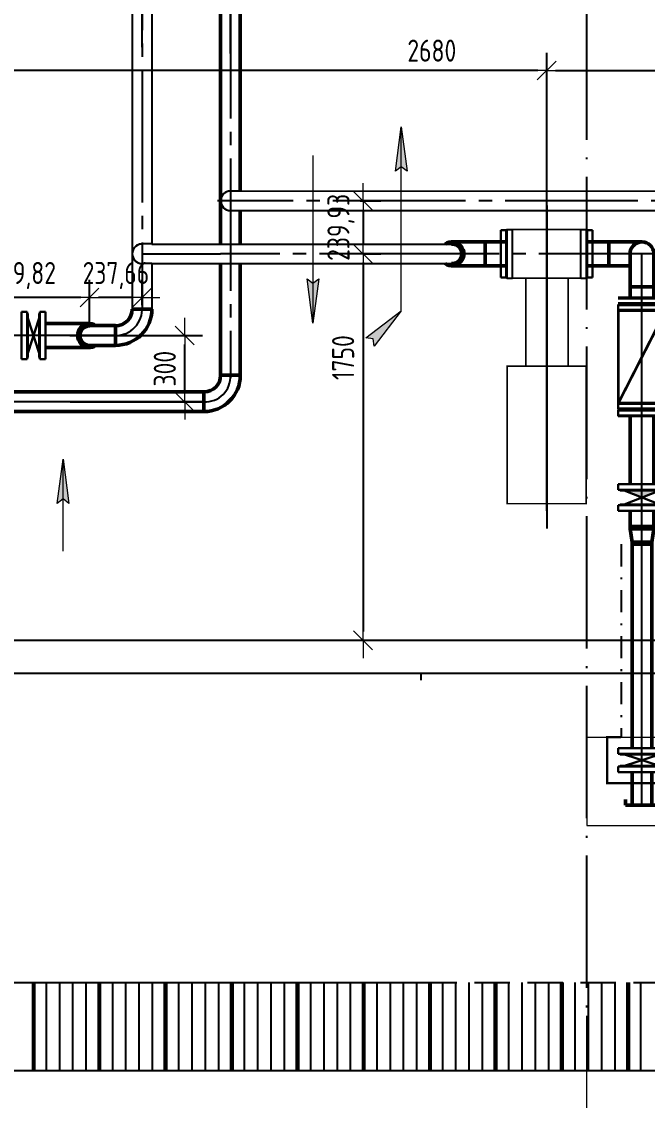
# Model space of a CAD drawing. Header units: millimetres. Extents: x -1731 to 4659, y 0 to 4165.
# Drawn here: x 347.1 to 418, y 116.1 to 238.2 of the extents above; entities that cross this region are included whole.
import ezdxf

# ---------------------------------------------------------------- set-up
doc = ezdxf.new("R2010")
doc.units = ezdxf.units.MM
for name, pattern in [('K5LT32770', [19.200000002980232, 15, -2, 0.2000000029802322, -2]), ('K5LT32774', [0]), ('K5LT32776', [0]), ('K5LT32780', [0]), ('K5LT32781', [0]), ('K5LT32782', [11.999999046325684, 5.999999523162842, -5.999999523162842]), ('K5LT32783', [0]), ('K5LT32787', [0]), ('K5LT32801', [0]), ('K5LT32802', [0]), ('K5LT32823', [0]), ('K5LT32826', [0]), ('K5LT32827', [0]), ('K5LT32828', [5.200000002980232, 2.5, -1.25, 0.2000000029802322, -1.25]), ('K5LT32829', [0]), ('K5LT32830', [0]), ('K5LT32831', [0]), ('K5LT_AXLED', [19.5, 15, -1.5, 1.5, -1.5]), ('K5LT_DASHED', [6, 4, -2]), ('K5LT_THIN', [0])]:
    doc.linetypes.add(name, pattern=pattern)
doc.layers.add('Системный слой', color=7, linetype='Continuous')
doc.styles.add('KDIMTEXTSTYLE', font='GOST_AU.SHX', dxfattribs={"width": 0.96, "oblique": 15, "height": 5})
doc.dimstyles.new('KDIMSTYLE (0.03)', dxfattribs={"dimtxt": 5, "dimasz": 1, "dimexe": 2, "dimexo": 0, "dimgap": 1, "dimtad": 1, "dimlfac": 40, "dimtxsty": 'KDIMTEXTSTYLE', "dimsah": 1, "dimcen": 0, "dimdle": 1, "dimadec": 0, "dimazin": 0, "dimtfac": 0.667, "dimtmove": 0, "dimatfit": 3, "dimfxl": 1, "dimtvp": 1, "dimtolj": 1, "dimtzin": 0, "dimarcsym": 0})

# ---------------------------------------------------------------- blocks, each defined once
blk = doc.blocks.new('U290')
at = {"layer": 'Системный слой', "color": 200, "linetype": 'K5LT32780', "lineweight": 50, "true_color": 0xbf00ff}
for p, q in [((437.7524585446307, 362.5206026062431), (437.7524585446307, 232.1162401734593)), ((439.9774585446307, 352.5206026062428), (439.9774585446307, 238.1160322506232)), ((439.9774585446307, 237.0036015582347), (439.9774585446307, 237.0017689114172)), ((439.9774585446307, 235.8910705598317), (439.9774585446307, 232.1133721631369)), ((437.7524585446307, 229.8922089527297), (437.7524585446307, 217.2008658534253)), ((439.9774585446307, 229.8911015539162), (439.9774585446307, 217.2552446703468))]:
    blk.add_line(p, q, dxfattribs=at)
blk = doc.blocks.new('U323')
at = {"layer": 'Системный слой', "color": 200, "linetype": 'K5LT32826', "lineweight": 30, "true_color": 0xbf00ff}
for p, q in [((417.2233673959767, 224.2368759530377), (417.2983673959752, 224.2993759530377)), ((417.2233673959796, 219.2703271634847), (417.2233673959767, 224.2368759530377)), ((417.2233673959781, 224.0036015582605), (417.2233673959781, 219.5036015582605)), ((417.2983673959767, 224.4411015582605), (417.2983673959767, 219.0661015582605)), ((417.2983673959767, 224.4411015582605), (417.9233673959767, 224.4411015582605)), ((417.9233673959767, 224.4411015582605), (417.9233673959767, 219.0661015582605)), ((417.2233673959796, 219.2703271634847), (417.2983673959782, 219.2078271634847)), ((417.2983673959767, 219.0661015582605), (417.9233673959767, 219.0661015582605))]:
    blk.add_line(p, q, dxfattribs=at)
blk = doc.blocks.new('U322')
at = {"layer": 'Системный слой'}
blk.add_blockref('U323', (0, 0), dxfattribs=at)
blk = doc.blocks.new('U324')
at = {"layer": 'Системный слой', "color": 200, "linetype": 'K5LT32826', "lineweight": 30, "true_color": 0xbf00ff}
for p, q in [((415.9233673959782, 223.7286015582605), (415.9233673959782, 219.7786015582604)), ((415.9233673959782, 223.7286015582605), (417.2233673959781, 219.7786015582604)), ((417.2233673959781, 223.7286015582605), (415.9233673959782, 219.7786015582604)), ((417.2233673959781, 219.7786015582604), (417.2233673959781, 223.7286015582605))]:
    blk.add_line(p, q, dxfattribs=at)
blk = doc.blocks.new('U326')
at = {"layer": 'Системный слой', "color": 200, "linetype": 'K5LT32826', "lineweight": 30, "true_color": 0xbf00ff}
for p, q in [((415.8483673959796, 224.4411015582605), (415.2233673959796, 224.4411015582605)), ((415.2233673959796, 224.4411015582605), (415.2233673959796, 219.0661015582605)), ((415.8483673959796, 224.4411015582605), (415.8483673959796, 219.0661015582605)), ((415.9233673959795, 224.2368759530377), (415.8483673959811, 224.2993759530377)), ((415.9233673959767, 219.2703271634847), (415.9233673959795, 224.2368759530377)), ((415.9233673959782, 224.0036015582605), (415.9233673959782, 219.5036015582605)), ((415.8483673959796, 219.0661015582605), (415.2233673959796, 219.0661015582605)), ((415.9233673959767, 219.2703271634847), (415.8483673959781, 219.2078271634847))]:
    blk.add_line(p, q, dxfattribs=at)
blk = doc.blocks.new('U325')
at = {"layer": 'Системный слой'}
blk.add_blockref('U326', (0, 0), dxfattribs=at)
blk = doc.blocks.new('U321')
at = {"layer": 'Системный слой'}
for name in ['U325', 'U324', 'U322']:
    blk.add_blockref(name, (0, 0), dxfattribs=at)
blk = doc.blocks.new('U306')
at = {"layer": 'Системный слой', "color": 200, "linetype": 'K5LT32780', "lineweight": 50, "true_color": 0xbf00ff}
for p, q in [((422.9233673959664, 223.1036015582915), (417.9233673959765, 223.1036015582604)), ((425.8649585446303, 222.8981859284622), (422.9233417888324, 222.8981859284622)), ((422.9233673959659, 220.4036015582749), (417.9233673959765, 220.4036015582603)), ((422.9233673959682, 220.6411015582905), (425.8649585446301, 220.6411015582905)), ((398.1733673959662, 215.3661015582412), (435.8565435422986, 215.3661015582555)), ((398.1733673959662, 213.141101558237), (435.8649585446294, 213.1411015582369))]:
    blk.add_line(p, q, dxfattribs=at)
at = {"layer": 'Системный слой', "color": 1, "linetype": 'K5LT32823', "lineweight": 25, "true_color": 0xff0000}
for p, q in [((425.8649585446303, 221.7536015582618), (395.354709114971, 221.7536015582621)), ((435.8649585446294, 214.2536015582584), (397.8573061861813, 214.2536015582621))]:
    blk.add_line(p, q, dxfattribs=at)
at = {"layer": 'Системный слой', "color": 200, "linetype": 'K5LT32780', "lineweight": 50, "true_color": 0xbf00ff}
for centre, radius, start, end in [((422.9233673959665, 221.7536015582915), 1.34999999999986, 57.97753698004807, 303.5647674655109), ((422.9233673959664, 221.7536015582913), 1.112500000000819, 89.99999999999534, 270.0000000000937)]:
    blk.add_arc(centre, radius, start, end, dxfattribs=at)
at = {"layer": 'Системный слой'}
blk.add_blockref('U321', (0, 0), dxfattribs=at)
blk = doc.blocks.new('U330')
at = {"layer": 'Системный слой', "color": 200, "linetype": 'K5LT32780', "lineweight": 50, "true_color": 0xbf00ff}
for p, q in [((439.9774585446308, 217.2552446703468), (437.7524585446292, 217.2552479609551)), ((435.861434053824, 215.3677446703467), (435.8649585446293, 213.1427479609558)), ((435.8649585446293, 215.3677479609551), (435.8649585446293, 213.1427479609558))]:
    blk.add_line(p, q, dxfattribs=at)
for centre, radius, start, end in [((435.861434053824, 217.2637568343628), 4.116033292607959, 270.0490021752043, 359.8815093597121), ((435.864958544629, 217.2552479609553), 1.887500000000364, 270.000000000011, 0)]:
    blk.add_arc(centre, radius, start, end, dxfattribs=at)
at = {"layer": 'Системный слой', "color": 1, "linetype": 'K5LT32823', "lineweight": 25, "true_color": 0xff0000}
blk.add_arc((436.014477464297, 217.1057289592621), 2.85439973185226, 266.9973632299809, 3.002605347504722, dxfattribs=at)
blk = doc.blocks.new('U331')
at = {"layer": 'Системный слой', "color": 200, "linetype": 'K5LT32780', "lineweight": 50, "true_color": 0xbf00ff}
for p, q in [((429.9774585446319, 224.7535982676817), (427.7524585446303, 224.75360155829)), ((425.8614340538251, 222.8660982676818), (425.8649585446303, 220.6411015582908)), ((425.8649585446303, 222.86610155829), (425.8649585446303, 220.6411015582908))]:
    blk.add_line(p, q, dxfattribs=at)
for centre, radius, start, end in [((425.8614340538252, 224.7621104316978), 4.116033292607959, 270.0490021752043, 359.8815093597121), ((425.8649585446301, 224.7536015582903), 1.887500000000273, 270.0000000000083, 0)]:
    blk.add_arc(centre, radius, start, end, dxfattribs=at)
at = {"layer": 'Системный слой', "color": 1, "linetype": 'K5LT32823', "lineweight": 25, "true_color": 0xff0000}
blk.add_arc((425.8614340538251, 224.7621104316978), 3.00851093791715, 270.0671224065438, 3.299266859224002, dxfattribs=at)
blk = doc.blocks.new('U334')
at = {"layer": 'Системный слой', "true_color": 0xbf7fff}
blk.add_hatch(color=191, dxfattribs=at).paths.add_polyline_path([(487.4573193777155, 204.2279404044003), (483.4073984769601, 204.2279404044003), (485.4323589273379, 203.4279404044003)])
at = {"layer": 'Системный слой', "color": 191, "linetype": 'K5LT32802', "lineweight": 50, "true_color": 0xbf7fff}
for p, q in [((463.9323589273582, 232.3529404044046), (470.1823589273473, 232.3529404044046)), ((467.682358927348, 232.3529404044046), (467.682358927348, 229.6529404044047)), ((485.4323589273379, 232.3529404044046), (479.1823589273488, 232.3529404044046)), ((481.682358927348, 232.3529404044046), (481.682358927348, 229.6529404044047)), ((484.0823589273385, 231.0029404044046), (484.0823589273385, 225.9909404043935)), ((486.7823589273386, 231.0029404044046), (486.7823589273386, 225.9909404043935)), ((463.9323589273582, 229.6529404044047), (470.1823589273473, 229.6529404044047)), ((484.0823589273371, 229.6529404044047), (479.1823589273488, 229.6529404044047)), ((486.7823589273277, 227.2529404044046), (484.0823589273276, 227.2529404044046)), ((484.0823589273488, 204.9279404043989), (484.0823589273488, 212.627940404396)), ((486.7823589273487, 212.627940404396), (486.7823589273487, 204.9279404043989)), ((484.0823589273488, 206.0279404044018), (484.0823589273488, 204.9279404043989)), ((484.0823589273488, 201.9279404044017), (484.0823589273488, 199.8304773842403)), ((486.7823589273487, 201.9279404044017), (486.7823589273487, 199.8304773842403)), ((484.0823589273379, 200.1279404044003), (486.7823589273378, 200.1279404044003)), ((484.0823589273379, 199.8779404044003), (486.7823589273378, 199.8779404044003)), ((484.0823589273379, 199.8779404044003), (484.3198589273378, 198.3779404044003)), ((486.7823589273378, 199.8779404044003), (486.5448589273378, 198.3779404044003)), ((484.3198589273378, 198.3779404044003), (484.3198589273378, 198.1279404044003)), ((484.3198589273378, 198.3779404044003), (486.5448589273378, 198.3779404044003)), ((484.3198589273378, 198.1279404044003), (484.3198589273378, 175.0508301632971)), ((484.3198589273378, 198.1279404044003), (486.5448589273378, 198.1279404044003)), ((486.5448589273378, 198.3779404044003), (486.5448589273378, 198.1279404044003)), ((486.5448589273378, 175.0508301632971), (486.5448589273378, 198.1279404044003)), ((484.3198589273371, 172.3508301632985), (484.3198589273414, 168.6008301632985)), ((486.5448589273415, 168.6008301632985), (486.5448589273371, 172.3508301632985)), ((483.5698589273378, 169.2258301632971), (483.5698589273386, 168.6008301632971)), ((483.5698589273386, 168.6008301632985), (487.2948589273385, 168.6008301632985)), ((487.2948589273385, 168.6008301632985), (487.2948589273378, 169.2258301632985))]:
    blk.add_line(p, q, dxfattribs=at)
at = {"layer": 'Системный слой', "color": 1, "linetype": 'K5LT32823', "lineweight": 25, "true_color": 0xff0000}
for p, q in [((485.4323589273379, 168.6143231970198), (485.4323589273371, 230.9393805166748)), ((484.3198589273414, 168.6143231970183), (486.5448589273415, 168.6143231970183))]:
    blk.add_line(p, q, dxfattribs=at)
at = {"layer": 'Системный слой', "color": 1, "linetype": 'K5LT32829', "lineweight": 30, "true_color": 0xff0000}
for p, q in [((488.1198589273379, 226.0561624222563), (482.7448589273379, 226.0561624222563)), ((488.1198589273379, 225.4311624222563), (488.1198589273379, 226.0561624222563)), ((488.1198589273379, 225.4311624222563), (482.7448589273379, 225.4311624222563)), ((488.1198589273379, 225.2811624222578), (482.7448589273379, 225.2811624222578)), ((482.7448589273379, 225.2811624222578), (482.7448589273379, 224.6561624222578)), ((482.9490845325613, 225.3561624222577), (487.9156333221136, 225.3561624222549)), ((482.9490845325613, 225.3561624222549), (487.9156333221136, 225.3561624222577)), ((487.6823589273371, 225.3561624222564), (483.1823589273371, 225.3561624222564)), ((487.6823589273371, 225.3561624222564), (483.1823589273371, 225.3561624222564)), ((487.9156333221136, 225.3561624222549), (487.9781333221136, 225.4311624222548)), ((487.9156333221136, 225.3561624222577), (487.9781333221136, 225.2811624222593)), ((488.1198589273379, 225.2811624222578), (488.1198589273379, 224.6561624222578)), ((488.1198589273371, 224.6561624222578), (482.7448589273473, 214.1181624222559)), ((488.1198589273379, 224.6561624222578), (482.7448589273379, 224.6561624222578)), ((488.119858927348, 214.1181624222559), (482.744858927348, 214.1181624222559)), ((482.744858927348, 213.4931624222559), (482.744858927348, 214.1181624222559)), ((488.119858927348, 213.4931624222559), (488.119858927348, 214.1181624222559)), ((488.119858927348, 213.4931624222559), (482.744858927348, 213.4931624222559)), ((488.119858927348, 213.3431624222574), (482.744858927348, 213.3431624222574)), ((482.744858927348, 213.3431624222574), (482.744858927348, 212.7181624222574)), ((488.119858927348, 212.7181624222574), (482.744858927348, 212.7181624222574)), ((482.9490845325715, 213.4181624222573), (482.8865845325715, 213.4931624222573)), ((482.9490845325715, 213.4181624222545), (482.8865845325715, 213.3431624222559)), ((482.9490845325715, 213.4181624222545), (487.9156333221238, 213.4181624222573)), ((482.9490845325715, 213.4181624222573), (487.9156333221238, 213.4181624222545)), ((487.6823589273473, 213.4181624222558), (483.1823589273473, 213.4181624222558)), ((487.6823589273473, 213.4181624222558), (483.1823589273473, 213.4181624222558)), ((487.9156333221238, 213.4181624222545), (487.9781333221238, 213.4931624222544)), ((487.9156333221238, 213.4181624222573), (487.9781333221238, 213.3431624222587)), ((488.119858927348, 213.3431624222574), (488.119858927348, 212.7181624222574))]:
    blk.add_line(p, q, dxfattribs=at)
at = {"layer": 'Системный слой', "color": 191, "linetype": 'K5LT32830', "lineweight": 30, "true_color": 0xbf7fff}
for p, q in [((488.1198589273283, 225.9659404043935), (482.7448589273276, 225.9659404043935)), ((488.1198589273283, 225.3409404043935), (488.1198589273283, 225.9659404043935)), ((488.1198589273283, 225.3409404043935), (482.7448589273276, 225.3409404043935)), ((488.1198589273283, 225.1909404043964), (482.7448589273276, 225.1909404043964)), ((482.7448589273276, 225.1909404043964), (482.7448589273276, 224.5659404043964)), ((482.9490845325519, 225.2659404043964), (487.9156333221042, 225.2659404043935)), ((482.9490845325519, 225.2659404043935), (487.9156333221042, 225.2659404043964)), ((487.6823589273276, 225.265940404395), (483.1823589273276, 225.265940404395)), ((487.6823589273276, 225.265940404395), (483.1823589273276, 225.265940404395)), ((487.9156333221042, 225.2659404043935), (487.9781333221042, 225.3409404043921)), ((487.9156333221042, 225.2659404043964), (487.9781333221042, 225.1909404043979)), ((488.1198589273283, 225.1909404043964), (488.1198589273283, 224.5659404043964)), ((488.1198589273283, 224.5659404043964), (482.7448589273276, 224.5659404043964)), ((488.1198589273386, 214.027940404393), (482.7448589273379, 214.027940404393)), ((482.7448589273379, 213.402940404393), (482.7448589273379, 214.027940404393)), ((488.1198589273386, 213.402940404393), (488.1198589273386, 214.027940404393)), ((488.1198589273386, 213.402940404393), (482.7448589273379, 213.402940404393)), ((488.1198589273386, 213.252940404396), (482.7448589273379, 213.252940404396)), ((482.7448589273379, 213.252940404396), (482.7448589273379, 212.627940404396)), ((488.1198589273386, 212.627940404396), (482.7448589273379, 212.627940404396)), ((482.949084532562, 213.3279404043959), (482.886584532562, 213.4029404043945)), ((482.949084532562, 213.3279404043931), (482.886584532562, 213.2529404043945)), ((482.949084532562, 213.3279404043931), (487.9156333221143, 213.3279404043959)), ((482.949084532562, 213.3279404043959), (487.9156333221143, 213.3279404043931)), ((487.6823589273379, 213.3279404043944), (483.1823589273379, 213.3279404043944)), ((487.6823589273379, 213.3279404043944), (483.1823589273379, 213.3279404043944)), ((487.9156333221143, 213.3279404043931), (487.9781333221143, 213.4029404043915)), ((487.9156333221143, 213.3279404043959), (487.9781333221143, 213.2529404043973)), ((488.1198589273386, 213.252940404396), (488.1198589273386, 212.627940404396)), ((488.1198589273386, 204.9279404043989), (482.7448589273379, 204.9279404043989)), ((482.7448589273379, 204.3029404043989), (482.7448589273379, 204.9279404043989)), ((488.1198589273386, 204.3029404043989), (482.7448589273379, 204.3029404043989)), ((482.949084532562, 204.2279404044018), (482.886584532562, 204.3029404044003)), ((482.949084532562, 204.2279404044018), (487.9156333221143, 204.2279404043989)), ((487.6823589273379, 204.2279404044003), (483.1823589273379, 204.2279404044003)), ((487.9156333221143, 204.2279404043989), (487.9781333221143, 204.3029404043974)), ((488.1198589273386, 204.3029404043989), (488.1198589273386, 204.9279404043989)), ((488.1198589273386, 202.5529404044017), (482.7448589273379, 202.5529404044017)), ((482.7448589273379, 202.5529404044017), (482.7448589273379, 201.9279404044017)), ((488.1198589273386, 201.9279404044017), (482.7448589273379, 201.9279404044017)), ((482.949084532562, 202.6279404043988), (482.886584532562, 202.5529404044003)), ((482.949084532562, 202.6279404043988), (487.9156333221143, 202.6279404044018)), ((487.6823589273379, 202.6279404044003), (483.1823589273379, 202.6279404044003)), ((487.9156333221143, 202.6279404044018), (487.9781333221143, 202.5529404044032)), ((488.1198589273386, 202.5529404044017), (488.1198589273386, 201.9279404044017)), ((482.7448589273371, 174.4258301632956), (482.7448589273371, 175.0508301632956)), ((482.7448589273371, 175.0508301632956), (488.1198589273379, 175.0508301632956)), ((488.1198589273379, 174.4258301632956), (488.1198589273379, 175.0508301632956)), ((482.7448589273371, 174.4258301632956), (488.1198589273379, 174.4258301632956)), ((482.9490845325613, 174.3508301632957), (482.8865845325613, 174.4258301632942)), ((487.9156333221136, 174.3508301632985), (482.9490845325613, 174.3508301632957)), ((483.1823589273379, 174.3508301632971), (487.6823589273379, 174.3508301632971)), ((483.4573589273379, 173.0508301632971), (487.4073589273378, 174.3508301632971)), ((487.4073589273378, 174.3508301632971), (483.4573589273379, 174.3508301632971)), ((483.4573589273379, 174.3508301632971), (487.4073589273378, 173.0508301632971)), ((487.9156333221136, 174.3508301632985), (487.9781333221136, 174.4258301632971)), ((482.7448589273371, 172.9758301632985), (488.1198589273379, 172.9758301632985)), ((482.7448589273371, 172.9758301632985), (482.7448589273379, 172.3508301632985)), ((482.7448589273379, 172.3508301632985), (488.1198589273379, 172.3508301632985)), ((482.9490845325613, 173.0508301632985), (482.8865845325613, 172.9758301633)), ((487.9156333221136, 173.0508301632956), (482.9490845325613, 173.0508301632985)), ((483.1823589273379, 173.0508301632971), (487.6823589273379, 173.0508301632971)), ((483.4573589273379, 173.0508301632971), (487.4073589273378, 173.0508301632971)), ((487.9156333221136, 173.0508301632956), (487.9781333221136, 172.9758301632971)), ((488.1198589273379, 172.9758301632985), (488.1198589273379, 172.3508301632985))]:
    blk.add_line(p, q, dxfattribs=at)
at = {"layer": 'Системный слой', "color": 191, "linetype": 'K5LT32801', "lineweight": 30, "true_color": 0xbf7fff}
for p, q in [((488.1198589273276, 224.5659404043964), (482.7448589273379, 214.027940404393)), ((487.4573193777155, 204.2279404044003), (483.4073984769601, 202.6279404044003)), ((483.4073984769601, 204.2279404044003), (487.4573193777155, 202.6279404044003)), ((487.4573193777155, 204.2279404044003), (483.4073984769601, 204.2279404044003)), ((487.4573193777155, 202.6279404044003), (483.4073984769601, 202.6279404044003))]:
    blk.add_line(p, q, dxfattribs=at)
at = {"layer": 'Системный слой', "color": 1, "linetype": 'K5LT32831', "lineweight": 30, "true_color": 0xff0000}
blk.add_line((487.457319377725, 204.9279404043989), (483.4073984769695, 204.9279404043989), dxfattribs=at)
at = {"layer": 'Системный слой', "color": 114, "linetype": 'K5LT32828', "lineweight": 25, "true_color": 0x00a552}
for p, q in [((483.0698589273378, 198.1279404044003), (483.0698589273371, 176.3008301632956)), ((487.7948589273371, 176.3008301632956), (487.7948589273378, 198.1279404044003))]:
    blk.add_line(p, q, dxfattribs=at)
at = {"layer": 'Системный слой', "color": 151, "linetype": 'K5LT32827', "lineweight": 18, "true_color": 0x7fbfff}
for p, q in [((479.1823583116113, 176.3008301632956), (479.1867971340478, 166.3008301632956)), ((479.1823583116113, 176.3008301632956), (491.6823595430643, 176.3008301632956)), ((491.6823595430643, 176.3008301632956), (491.6867983655013, 166.3008301632956)), ((479.1867971340478, 166.3008301632956), (491.6867983655013, 166.3008301632956))]:
    blk.add_line(p, q, dxfattribs=at)
at = {"layer": 'Системный слой', "color": 7, "linetype": 'K5LT32787', "const_width": 0.18}
for points in [[(470.182358927348, 233.7529404044018), (479.182358927348, 233.7529404044046), (479.1823589273488, 228.2529404044046), (470.1823589273488, 228.2529404044192)], [(472.2994960868984, 228.2529404044076), (477.0652217677873, 228.2529404044076), (477.0652217677873, 218.2846306819976), (472.2994960868984, 218.2846306819976)], [(479.1158869495432, 218.2846306819946), (479.1158869495432, 202.7279404044192), (470.1823346782933, 202.7279404044192), (470.1823346782933, 218.2846306819946)]]:
    blk.add_lwpolyline(points, close=True, dxfattribs=at)
at = {"layer": 'Системный слой', "color": 1, "linetype": 'K5LT32829', "true_color": 0xff0000, "const_width": 0.3}
blk.add_lwpolyline([(482.7448589273473, 214.1181624222559), (482.7448589273473, 224.6561624222578), (488.1198589273371, 224.6561624222578), (488.1198589273371, 214.1181624222559)], close=True, dxfattribs=at)
at = {"layer": 'Системный слой', "color": 114, "linetype": 'K5LT32828', "true_color": 0x00a552, "const_width": 0.25}
blk.add_lwpolyline([(487.7948589273371, 176.3008301632956), (489.3698589273379, 176.3008301632956), (489.3698589273379, 171.1008301632985), (481.4948589273371, 171.1008301632985), (481.4948589273371, 176.3008301632956), (483.0698589273371, 176.3008301632956)], dxfattribs=at)
at = {"layer": 'Системный слой', "color": 191, "linetype": 'K5LT32802', "lineweight": 50, "true_color": 0xbf7fff}
for centre, radius, start, end in [((463.9323589273582, 231.0029404044046), 1.350000000000124, 235.4875888114526, 124.5052713823025), ((485.4323589273379, 231.0029404044046), 1.35, 0, 180), ((463.9323608181326, 231.0029404035024), 1.350001890774426, 179.9385114017999, 179.9901285176394)]:
    blk.add_arc(centre, radius, start, end, dxfattribs=at)
at = {"layer": 'Системный слой', "color": 211, "linetype": 'K5LT32776', "lineweight": 50, "true_color": 0xff7fff}
for centre, radius, start, end in [((463.9323589273582, 231.0029404044046), 1.11250000000029, 269.9928608407374, 90), ((463.9323585031372, 231.0029404046993), 1.112499575778775, 179.9261466937093, 179.9904621610836)]:
    blk.add_arc(centre, radius, start, end, dxfattribs=at)
blk = doc.blocks.new('U344')
at = {"layer": 'Системный слой', "color": 200, "linetype": 'K5LT32826', "lineweight": 30, "true_color": 0xbf00ff}
for p, q in [((479.1446150482453, 233.4840393068486), (479.2196150482439, 233.5465393068486)), ((479.1446150482453, 233.4840393068486), (479.1446150482424, 228.5174905172955)), ((479.1446150482438, 228.7507649120728), (479.1446150482438, 233.2507649120728)), ((479.2196150482424, 228.3132649120728), (479.2196150482424, 233.6882649120728)), ((479.2196150482424, 233.6882649120728), (479.8446150482424, 233.6882649120728)), ((479.8446150482424, 228.3132649120728), (479.8446150482424, 233.6882649120728)), ((479.1446150482424, 228.5174905172955), (479.2196150482409, 228.4549905172955)), ((479.2196150482424, 228.3132649120728), (479.8446150482424, 228.3132649120728))]:
    blk.add_line(p, q, dxfattribs=at)
blk = doc.blocks.new('U343')
at = {"layer": 'Системный слой'}
blk.add_blockref('U344', (0, 0), dxfattribs=at)
blk = doc.blocks.new('U346')
at = {"layer": 'Системный слой', "color": 200, "linetype": 'K5LT32826', "lineweight": 30, "true_color": 0xbf00ff}
for p, q in [((469.4446150482133, 228.3132649120728), (469.4446150482133, 233.6882649120728)), ((470.0696150482133, 233.6882649120728), (469.4446150482133, 233.6882649120728)), ((470.0696150482133, 228.3132649120728), (470.0696150482133, 233.6882649120728)), ((470.1446150482104, 233.4840393068486), (470.0696150482119, 233.5465393068486)), ((470.1446150482104, 233.4840393068486), (470.1446150482133, 228.5174905172955)), ((470.1446150482118, 228.7507649120728), (470.1446150482118, 233.2507649120728)), ((470.1446150482133, 228.5174905172955), (470.0696150482147, 228.4549905172955)), ((470.0696150482133, 228.3132649120728), (469.4446150482133, 228.3132649120728))]:
    blk.add_line(p, q, dxfattribs=at)
blk = doc.blocks.new('U345')
at = {"layer": 'Системный слой'}
blk.add_blockref('U346', (0, 0), dxfattribs=at)
blk = doc.blocks.new('KDIMARROW_03')
at = {"layer": 'Системный слой', "color": 0, "linetype": 'K5LT_THIN', "lineweight": 13}
for p, q in [((-1.060500025749207, -1.060500025749206), (1.060500025749207, 1.060500025749206)), ((0, 0), (-1, 0)), ((0, 0), (2, -2.449293598294706e-16))]:
    blk.add_line(p, q, dxfattribs=at)
blk = doc.blocks.new('D76')
at = {"layer": 'Defpoints', "color": 0, "transparency": 16777216}
for p in [(450.3147486366096, 232.6803184546123), (406.5647486366167, 182.8592971102591), (450.3147486366096, 182.8592971102596)]:
    blk.add_point(p, dxfattribs=at)
at = {"layer": 'Системный слой', "color": 0, "lineweight": -2, "transparency": 16777216}
for p, q in [((406.5647486366167, 182.8592971102591), (406.5647486366167, 234.6803184546123)), ((450.3147486366096, 182.8592971102596), (450.3147486366096, 234.6803184546123)), ((407.5647486366167, 232.6803184546123), (449.3147486366096, 232.6803184546123))]:
    blk.add_line(p, q, dxfattribs=at)
at = {"layer": 'Системный слой', "color": 0, "lineweight": -2, "transparency": 16777216, "rotation": 180}
blk.add_blockref('KDIMARROW_03', (406.5647486366167, 232.6803184546123), dxfattribs=at)
at = {"layer": 'Системный слой', "color": 0, "lineweight": -2, "transparency": 16777216}
blk.add_blockref('KDIMARROW_03', (450.3147486366096, 232.6803184546123), dxfattribs=at)
at = {"layer": 'Системный слой', "color": 7, "lineweight": 25, "transparency": 16777216, "insert": (428.4397486366126, 234.9303184546123), "char_height": 5, "attachment_point": 5, "style": 'KDIMTEXTSTYLE'}
blk.add_mtext('\\A1;\\H2.5;\\W0.965;\\Q0;1750', dxfattribs=at)
blk = doc.blocks.new('D78')
at = {"layer": 'Defpoints', "color": 0, "transparency": 16777216}
for p in [(392.3504942957211, 211.9305096954715), (385.7786944924229, 168.1805096954715), (396.7081746082221, 168.1805096954715)]:
    blk.add_point(p, dxfattribs=at)
at = {"layer": 'Системный слой', "color": 0, "lineweight": -2, "transparency": 16777216}
for p, q in [((392.3504942957211, 211.9305096954715), (383.7786944924229, 211.9305096954715)), ((385.7786944924229, 210.9305096954715), (385.7786944924229, 169.1805096954715)), ((396.7081746082221, 168.1805096954715), (383.7786944924229, 168.1805096954715))]:
    blk.add_line(p, q, dxfattribs=at)
for p, rotation in [((385.7786944924229, 211.9305096954715), 90), ((385.7786944924229, 168.1805096954715), 270)]:
    blk.add_blockref('KDIMARROW_03', p, dxfattribs=dict(at, rotation=rotation))
at = {"layer": 'Системный слой', "color": 7, "lineweight": 25, "transparency": 16777216, "insert": (383.5286944924228, 200.1805096954715), "char_height": 5, "attachment_point": 5, "rotation": 90, "style": 'KDIMTEXTSTYLE'}
blk.add_mtext('\\A1;\\H2.5;\\W0.965;\\Q0;1750', dxfattribs=at)
blk = doc.blocks.new('D85')
at = {"layer": 'Defpoints', "color": 0, "transparency": 16777216}
for p in [(339.5647486366163, 232.6803184546121), (406.5647486366162, 217.4094479527757), (339.5647486366163, 212.2517116296801)]:
    blk.add_point(p, dxfattribs=at)
at = {"layer": 'Системный слой', "color": 0, "lineweight": -2, "transparency": 16777216}
for p, q in [((339.5647486366163, 212.2517116296801), (339.5647486366163, 234.6803184546121)), ((406.5647486366162, 217.4094479527757), (406.5647486366162, 234.6803184546121)), ((405.5647486366162, 232.6803184546121), (340.5647486366163, 232.6803184546121))]:
    blk.add_line(p, q, dxfattribs=at)
at = {"layer": 'Системный слой', "color": 0, "lineweight": -2, "transparency": 16777216, "rotation": 180}
blk.add_blockref('KDIMARROW_03', (339.5647486366163, 232.6803184546121), dxfattribs=at)
at = {"layer": 'Системный слой', "color": 0, "lineweight": -2, "transparency": 16777216}
blk.add_blockref('KDIMARROW_03', (406.5647486366162, 232.6803184546121), dxfattribs=at)
at = {"layer": 'Системный слой', "color": 7, "lineweight": 25, "transparency": 16777216, "insert": (393.5647486366163, 234.9303184546121), "char_height": 5, "attachment_point": 5, "style": 'KDIMTEXTSTYLE'}
blk.add_mtext('\\A1;\\H2.5;\\W0.965;\\Q0;2680', dxfattribs=at)
blk = doc.blocks.new('U431')
at = {"layer": 'Системный слой'}
for points in [[(458.8417727696856, 240.3596900252143), (458.1835102784594, 245.3596900252143), (457.5252477872332, 240.3596900252143), (458.1835102784594, 240.8596900252143)], [(455.1134382438735, 220.5649446271166), (458.1835102784594, 224.5659404043961), (454.1825145011799, 221.4958683698103), (455.0015297631199, 221.3839598890567)]]:
    blk.add_hatch(color=7, dxfattribs=at).paths.add_polyline_path(points)
at = {"layer": 'Системный слой', "color": 7, "linetype": 'K5LT_THIN', "lineweight": 13}
for p, q in [((457.5252477872332, 240.3596900252143), (458.1835102784594, 245.3596900252143)), ((458.1835102784594, 245.3596900252143), (458.8417727696856, 240.3596900252143)), ((458.1835102784593, 224.5659404043961), (458.1835102784594, 245.3596900252143)), ((458.1835102784594, 240.8596900252143), (457.5252477872332, 240.3596900252143)), ((458.8417727696856, 240.3596900252143), (458.1835102784594, 240.8596900252143)), ((454.1825145011799, 221.4958683698103), (458.1835102784594, 224.5659404043961)), ((458.1835102784594, 224.5659404043961), (455.1134382438735, 220.5649446271166)), ((455.0015297631199, 221.3839598890567), (454.1825145011799, 221.4958683698103)), ((455.1134382438735, 220.5649446271166), (455.0015297631199, 221.3839598890567))]:
    blk.add_line(p, q, dxfattribs=at)
blk = doc.blocks.new('U432')
at = {"layer": 'Системный слой'}
blk.add_hatch(color=7, dxfattribs=at).paths.add_polyline_path([(448.1991266721495, 223.1656669557308), (448.8573891633757, 228.1656669557308), (448.1991266721495, 227.6656669557308), (447.5408641809233, 228.1656669557308)])
at = {"layer": 'Системный слой', "color": 7, "linetype": 'K5LT_THIN', "lineweight": 13}
for p, q in [((448.1991266721495, 242.1415219190214), (448.1991266721495, 223.1656669557308)), ((448.1991266721495, 223.1656669557308), (447.5408641809233, 228.1656669557308)), ((447.5408641809233, 228.1656669557308), (448.1991266721495, 227.6656669557308)), ((448.1991266721495, 227.6656669557308), (448.8573891633757, 228.1656669557308)), ((448.8573891633757, 228.1656669557308), (448.1991266721495, 223.1656669557308))]:
    blk.add_line(p, q, dxfattribs=at)
blk = doc.blocks.new('U441')
at = {"layer": 'Системный слой'}
blk.add_hatch(color=7, dxfattribs=at).paths.add_polyline_path([(420.5757293322354, 202.7590658878886), (419.9117837642991, 207.758314410434), (419.2592052003163, 202.7575693934206), (419.9168989160781, 203.2583173176324)])
at = {"layer": 'Системный слой', "color": 7, "linetype": 'K5LT_THIN', "lineweight": 13}
for p, q in [((419.2592052003163, 202.7575693934206), (419.9117837642991, 207.758314410434)), ((419.9117837642991, 207.758314410434), (420.5757293322354, 202.7590658878886)), ((419.9236292900712, 197.3373466972773), (419.9117837642991, 207.758314410434)), ((419.9168989160781, 203.2583173176324), (419.2592052003163, 202.7575693934206)), ((420.5757293322354, 202.7590658878886), (419.9168989160781, 203.2583173176324))]:
    blk.add_line(p, q, dxfattribs=at)
blk = doc.blocks.new('D127')
at = {"layer": 'Defpoints', "color": 0, "transparency": 16777216}
for p in [(360.7805963673293, 244.6224973584988), (360.7805963673293, 235.3137779037813), (370.780596367328, 234.6143701057952)]:
    blk.add_point(p, dxfattribs=at)
at = {"layer": 'Системный слой', "color": 0, "lineweight": -2, "transparency": 16777216}
for p, q in [((360.7805963673293, 235.3137779037813), (360.7805963673293, 246.6224973584988)), ((370.780596367328, 234.6143701057952), (370.780596367328, 246.6224973584988)), ((369.780596367328, 244.6224973584988), (361.7805963673293, 244.6224973584988))]:
    blk.add_line(p, q, dxfattribs=at)
at = {"layer": 'Системный слой', "color": 0, "lineweight": -2, "transparency": 16777216, "rotation": 180}
blk.add_blockref('KDIMARROW_03', (360.7805963673293, 244.6224973584988), dxfattribs=at)
at = {"layer": 'Системный слой', "color": 0, "lineweight": -2, "transparency": 16777216}
blk.add_blockref('KDIMARROW_03', (370.780596367328, 244.6224973584988), dxfattribs=at)
at = {"layer": 'Системный слой', "color": 7, "lineweight": 25, "transparency": 16777216, "insert": (365.7805963673286, 246.8724973584988), "char_height": 5, "attachment_point": 5, "style": 'KDIMTEXTSTYLE'}
blk.add_mtext('\\A1;\\H2.5;\\W0.965;\\Q0;400', dxfattribs=at)
blk = doc.blocks.new('D128')
at = {"layer": 'Defpoints', "color": 0, "transparency": 16777216}
for p in [(352.5954690574993, 202.6805096954988), (365.597280170078, 202.6805096954988), (352.6403028889218, 195.1805096954967)]:
    blk.add_point(p, dxfattribs=at)
at = {"layer": 'Системный слой', "color": 0, "lineweight": -2, "transparency": 16777216}
for p, q in [((352.5954690574993, 202.6805096954988), (367.597280170078, 202.6805096954988)), ((365.597280170078, 196.1805096954967), (365.597280170078, 201.6805096954988)), ((352.6403028889218, 195.1805096954967), (367.597280170078, 195.1805096954967))]:
    blk.add_line(p, q, dxfattribs=at)
for p, rotation in [((365.597280170078, 202.6805096954988), 90), ((365.597280170078, 195.1805096954967), 270)]:
    blk.add_blockref('KDIMARROW_03', p, dxfattribs=dict(at, rotation=rotation))
at = {"layer": 'Системный слой', "color": 7, "lineweight": 25, "transparency": 16777216, "insert": (363.347280170078, 198.9305096954978), "char_height": 5, "attachment_point": 5, "rotation": 90, "style": 'KDIMTEXTSTYLE'}
blk.add_mtext('\\A1;\\H2.5;\\W0.965;\\Q0;300', dxfattribs=at)
blk = doc.blocks.new('D132')
at = {"layer": 'Defpoints', "color": 0, "transparency": 16777216}
for p in [(339.5935009843547, 206.9830705594929), (339.5935009843547, 206.9830705594929), (354.8390052186646, 203.793009695529)]:
    blk.add_point(p, dxfattribs=at)
at = {"layer": 'Системный слой', "color": 0, "lineweight": -2, "transparency": 16777216}
for p, q in [((339.5935009843547, 206.9830705594929), (339.5935009843547, 208.9830705594929)), ((354.8390052186646, 203.793009695529), (354.8390052186646, 208.9830705594929)), ((353.8390052186646, 206.9830705594929), (340.5935009843547, 206.9830705594929))]:
    blk.add_line(p, q, dxfattribs=at)
at = {"layer": 'Системный слой', "color": 0, "lineweight": -2, "transparency": 16777216, "rotation": 180}
blk.add_blockref('KDIMARROW_03', (339.5935009843547, 206.9830705594929), dxfattribs=at)
at = {"layer": 'Системный слой', "color": 0, "lineweight": -2, "transparency": 16777216}
blk.add_blockref('KDIMARROW_03', (354.8390052186646, 206.9830705594929), dxfattribs=at)
at = {"layer": 'Системный слой', "color": 7, "lineweight": 25, "transparency": 16777216, "insert": (347.2162531015097, 209.4711657975882), "char_height": 5, "attachment_point": 5, "style": 'KDIMTEXTSTYLE'}
blk.add_mtext('\\A1;\\H2.5;\\W0.965;\\Q0;609,82', dxfattribs=at)
blk = doc.blocks.new('D133')
at = {"layer": 'Defpoints', "color": 0, "transparency": 16777216}
for p in [(354.8389796115309, 206.9830705594929), (360.7805963673292, 206.1260215843864), (354.8389796115309, 203.8250940656992)]:
    blk.add_point(p, dxfattribs=at)
at = {"layer": 'Системный слой', "color": 0, "lineweight": -2, "transparency": 16777216}
for p, q in [((354.8389796115309, 203.8250940656992), (354.8389796115309, 208.9830705594929)), ((360.7805963673292, 206.1260215843864), (360.7805963673292, 208.9830705594929)), ((359.7805963673292, 206.9830705594929), (355.8389796115309, 206.9830705594929))]:
    blk.add_line(p, q, dxfattribs=at)
at = {"layer": 'Системный слой', "color": 0, "lineweight": -2, "transparency": 16777216, "rotation": 180}
blk.add_blockref('KDIMARROW_03', (354.8389796115309, 206.9830705594929), dxfattribs=at)
at = {"layer": 'Системный слой', "color": 0, "lineweight": -2, "transparency": 16777216}
blk.add_blockref('KDIMARROW_03', (360.7805963673292, 206.9830705594929), dxfattribs=at)
at = {"layer": 'Системный слой', "color": 7, "lineweight": 25, "transparency": 16777216, "insert": (357.80978798943, 209.4711657975882), "char_height": 5, "attachment_point": 5, "style": 'KDIMTEXTSTYLE'}
blk.add_mtext('\\A1;\\H2.5;\\W0.965;\\Q0;237,66', dxfattribs=at)
blk = doc.blocks.new('D134')
at = {"layer": 'Defpoints', "color": 0, "transparency": 16777216}
for p in [(385.4518296855147, 217.928677048654), (385.778694492423, 211.9305096954715), (385.7786944924231, 211.9305096954715)]:
    blk.add_point(p, dxfattribs=at)
at = {"layer": 'Системный слой', "color": 0, "lineweight": -2, "transparency": 16777216}
for p, q in [((385.4518296855147, 217.928677048654), (387.7786944924231, 217.928677048654)), ((385.7786944924231, 216.928677048654), (385.7786944924231, 212.9305096954715)), ((385.778694492423, 211.9305096954715), (387.7786944924231, 211.9305096954715))]:
    blk.add_line(p, q, dxfattribs=at)
for p, rotation in [((385.7786944924231, 217.928677048654), 90), ((385.7786944924231, 211.9305096954715), 270)]:
    blk.add_blockref('KDIMARROW_03', p, dxfattribs=dict(at, rotation=rotation))
at = {"layer": 'Системный слой', "color": 7, "lineweight": 25, "transparency": 16777216, "insert": (383.2905992543278, 214.9295933720628), "char_height": 5, "attachment_point": 5, "rotation": 90, "style": 'KDIMTEXTSTYLE'}
blk.add_mtext('\\A1;\\H2.5;\\W0.965;\\Q0;239,93', dxfattribs=at)

msp = doc.modelspace()

# ---------------------------------------------------------------- linework, layer by layer
at = {"layer": 'Системный слой', "color": 8, "linetype": 'K5LT32770', "lineweight": 25}
msp.add_line((411.064749670933, 547.0414563702618), (411.064749670933, 125.7305096954715), dxfattribs=at)
at = {"layer": 'Системный слой', "color": 8, "linetype": 'K5LT32776', "lineweight": 25}
for p, q in [((359.6680963673288, 370.9474075633144), (359.6680963673284, 205.6805096955269)), ((361.8930963673295, 343.4475107434798), (361.89309636733, 213.0441170899674)), ((361.8930963673306, 213.0441170899674), (360.7799733624702, 213.0441170899674)), ((361.8930956312829, 213.0402803003738), (371.893096367329, 213.0402803003738)), ((371.8930961972854, 213.040280300359), (395.8479967500564, 213.0423485416412)), ((361.8930963673306, 210.8191170899664), (360.7799733624702, 210.8178710802428)), ((361.8930963673306, 210.8191170899664), (371.893096367329, 210.8180096911531)), ((361.8930963673299, 210.8191170899664), (361.89309636733, 205.6805064049187)), ((371.8930963673288, 210.818009691153), (395.8479967500564, 210.8173485416411))]:
    msp.add_line(p, q, dxfattribs=at)
at = {"layer": 'Системный слой', "color": 8, "linetype": 'K5LT_AXLED', "lineweight": 25}
for p, q in [((360.7805963673292, 330.2306766480123), (360.7805963673292, 205.8621621414275)), ((370.780596367328, 320.2306794334219), (370.780596367328, 197.8831197401089)), ((436.375283292567, 217.928677048654), (369.3259642992987, 217.928677048654)), ((360.7799733624702, 211.9309940851051), (369.6680963673288, 211.9309940851051)), ((395.8479986408308, 211.9298485407392), (369.6680963673288, 211.9309940851051)), ((459.6869875334853, 211.9170717900208), (392.3504942957211, 211.9305096954715))]:
    msp.add_line(p, q, dxfattribs=at)
at = {"layer": 'Системный слой', "color": 8, "linetype": 'K5LT32780', "lineweight": 25}
for p, q in [((370.7805963673288, 219.0430096976304), (436.5569390290761, 219.0411770507108)), ((370.7805963673288, 216.8180096933127), (436.5569357384674, 216.8161770465979))]:
    msp.add_line(p, q, dxfattribs=at)
at = {"layer": 'Системный слой', "color": 8, "linetype": 'K5LT32781', "lineweight": 25}
for p, q in [((370.7805963673288, 219.0430096976304), (371.8930963673286, 219.0429403878601)), ((370.7805963673288, 216.8180096933127), (371.8930963673286, 216.8179403835422))]:
    msp.add_line(p, q, dxfattribs=at)
at = {"layer": 'Системный слой', "color": 8, "linetype": 'K5LT_THIN', "lineweight": 25}
for p, q in [((406.5647486366159, 217.4094479527756), (406.5647486366159, 180.8442409764127)), ((482.3147486366104, 168.1805096954715), (251.048561340916, 168.1805096954715)), ((486.0647486365638, 164.4305096954772), (251.048561310387, 164.4305096954772)), ((392.3473086547167, 163.6786713602676), (392.3472575364814, 164.4514125758851)), ((311.0647496709328, 129.4695410696443), (392.3495728501613, 129.4514111888936)), ((348.3635841991515, 129.4612218853773), (348.3635841991515, 119.4612216366397)), ((348.4885841991515, 129.4611940052021), (348.4885841991515, 119.4611937564647)), ((348.4885841991515, 129.4611940052021), (348.4885841991515, 119.4611937564647)), ((348.6135841991515, 129.4611661250273), (348.6135841991515, 119.4611658762899)), ((349.9124187273702, 129.4608764311563), (349.9124187273702, 119.4608761824189)), ((351.4124187273702, 129.4605418690564), (351.4124187273702, 119.4605416203191)), ((352.9124187273702, 129.4602073069566), (352.9124187273702, 119.4602070582192)), ((354.4124187273702, 129.4598727448567), (354.4124187273702, 119.4598724961194)), ((355.7874187273702, 129.4595660629321), (355.7874187273702, 119.4595658141945)), ((355.9124187273702, 129.4595381827569), (355.9124187273702, 119.4595379340195)), ((355.9124187273702, 129.4595381827569), (355.9124187273702, 119.4595379340195)), ((356.0374187273702, 129.4595103025821), (356.0374187273702, 119.4595100538447)), ((357.4124187273702, 129.459203620657), (357.4124187273702, 119.4592033719197)), ((358.9124187273702, 129.4588690585572), (358.9124187273702, 119.4588688098198)), ((360.4124187273702, 129.4585344964573), (360.4124187273702, 119.45853424772)), ((361.9124187273702, 129.4581999343575), (361.9124187273702, 119.4581996856201)), ((363.2874187273702, 129.4578932524329), (363.2874187273702, 119.4578930036953)), ((363.4124187273702, 129.4578653722576), (363.4124187273702, 119.4578651235203)), ((363.4124187273702, 129.4578653722576), (363.4124187273702, 119.4578651235203)), ((363.5374187273702, 129.4578374920828), (363.5374187273702, 119.4578372433455)), ((364.9124187273702, 129.4575308101578), (364.9124187273702, 119.4575305614204)), ((366.4124187273702, 129.4571962480579), (366.4124187273702, 119.4571959993206)), ((367.9124187273702, 129.4568616859581), (367.9124187273702, 119.4568614372207)), ((369.4124187273702, 129.4565271238582), (369.4124187273702, 119.4565268751209)), ((370.7874187273702, 129.4562204419336), (370.7874187273702, 119.456220193196)), ((370.9124187273702, 129.4561925617584), (370.9124187273702, 119.456192313021)), ((370.9124187273702, 129.4561925617584), (370.9124187273702, 119.456192313021)), ((371.0374187273702, 129.4561646815836), (371.0374187273702, 119.4561644328462)), ((372.3362532555889, 129.4558749877126), (372.3362532555889, 119.4558747389752)), ((373.8362532555889, 129.4555404256128), (373.8362532555889, 119.4555401768754)), ((375.3362532555889, 129.4552058635129), (375.3362532555889, 119.4552056147755)), ((376.8362532555889, 129.454871301413), (376.8362532555889, 119.4548710526757)), ((378.2112532555889, 129.4545646194885), (378.2112532555889, 119.4545643707509)), ((378.3362532555889, 129.4545367393132), (378.3362532555889, 119.4545364905758)), ((378.3362532555889, 129.4545367393132), (378.3362532555889, 119.4545364905758)), ((378.4612532555889, 129.4545088591384), (378.4612532555889, 119.454508610401)), ((379.8362532555889, 129.4542021772133), (379.8362532555889, 119.454201928476)), ((381.3362532555889, 129.4538676151135), (381.3362532555889, 119.4538673663761)), ((382.8362532555889, 129.4535330530136), (382.8362532555889, 119.4535328042763)), ((384.3362532555889, 129.4531984909138), (384.3362532555889, 119.4531982421764)), ((385.7112532555889, 129.4528918089892), (385.7112532555889, 119.4528915602516)), ((385.8362532555889, 129.4528639288139), (385.8362532555889, 119.4528636800766)), ((385.8362532555889, 129.4528639288139), (385.8362532555889, 119.4528636800766)), ((385.9612532555889, 129.4528360486391), (385.9612532555889, 119.4528357999018)), ((387.3362532555889, 129.4525293667141), (387.3362532555889, 119.4525291179767)), ((388.8362532555889, 129.4521948046142), (388.8362532555889, 119.4521945558769)), ((390.3362532555889, 129.4518602425144), (390.3362532555889, 119.451859993777)), ((391.8362532555889, 129.4515256804145), (391.8362532555889, 119.4515254316772)), ((393.2112532555886, 125.6805096954715), (393.2112532555886, 119.4512187497523)), ((393.3362532555886, 125.6805096954715), (393.3362532555886, 119.4511908695773)), ((393.3362532555889, 125.6805096954715), (393.3362532555889, 119.4511908695773)), ((393.4612532555886, 125.6805096954715), (393.4612532555886, 119.4511629894025)), ((394.7600877838073, 125.6805096954715), (394.7600877838074, 119.4508732955316)), ((396.2600877838074, 125.6805096954715), (396.2600877838074, 119.4505387334317)), ((397.7600877838074, 125.6805096954715), (397.7600877838074, 119.4502041713318)), ((399.2600877838074, 125.6805096954715), (399.2600877838074, 119.449869609232)), ((400.6350877838074, 125.6805096954715), (400.6350877838074, 119.4495629273072)), ((400.7600877838074, 125.6805096954715), (400.7600877838074, 119.4495350471321)), ((400.7600877838074, 125.6805096954715), (400.7600877838074, 119.4495350471321)), ((400.8850877838074, 125.6805096954715), (400.8850877838074, 119.4495071669573)), ((402.2600877838074, 125.6805096954715), (402.2600877838074, 119.4492004850323)), ((403.7600877838074, 125.6805096954715), (403.7600877838074, 119.4488659229324)), ((405.2600877838074, 125.6805096954715), (405.2600877838074, 119.4485313608326)), ((406.7600877838074, 125.6805096954715), (406.7600877838074, 119.4481967987327)), ((408.1350877838074, 125.6805096954715), (408.1350877838074, 119.4478901168079)), ((408.2600877838074, 125.6805096954715), (408.2600877838074, 119.4478622366329)), ((408.2600877838074, 125.6805096954715), (408.2600877838074, 119.4478622366329)), ((408.3850877838074, 125.6805096954715), (408.3850877838074, 119.4478343564581)), ((409.7600877838075, 125.6805096954715), (409.7600877838075, 119.447527674533)), ((411.2600877838075, 125.6805096954715), (411.2600877838075, 119.4471931124332)), ((412.7600877838075, 125.6805096954715), (412.7600877838075, 119.4468585503333)), ((414.2600877838075, 125.6805096954715), (414.2600877838075, 119.4465239882335)), ((415.6350877838075, 125.6805096954715), (415.6350877838075, 119.4462173063087)), ((415.7600877838075, 125.6805096954715), (415.7600877838075, 119.4461894261336)), ((415.7600877838075, 125.6805096954715), (415.7600877838075, 119.4461894261336)), ((415.8850877838076, 125.6805096954715), (415.8850877838075, 119.4461615459588)), ((417.1839223120262, 125.6805096954715), (417.1839223120262, 119.4458718520879)), ((436.0647486365638, 119.4416606461533), (311.0647496709328, 119.4695408209069))]:
    msp.add_line(p, q, dxfattribs=at)
at = {"layer": 'Системный слой', "color": 8, "linetype": 'K5LT32783', "lineweight": 25}
for p, q in [((402.0602528709315, 209.1776730493063), (402.0602528709315, 214.677673049289)), ((402.0602528709315, 214.677673049289), (402.6852528709373, 214.6776730493063)), ((402.6852528709373, 209.1776730493006), (402.6852528709373, 214.6776730493063)), ((410.4352528709258, 209.1776730493063), (410.4352528709258, 214.6776730492832)), ((410.4352528709258, 214.6776730492832), (411.0602528709315, 214.6776730493063)), ((411.0602528709315, 209.1776730493006), (411.0602528709315, 214.6776730493063)), ((402.0602528709315, 209.1776730493063), (402.6852528709373, 209.1776730493006)), ((410.4352528709258, 209.1776730493063), (411.0602528709315, 209.1776730493006))]:
    msp.add_line(p, q, dxfattribs=at)
at = {"layer": 'Системный слой', "color": 8, "linetype": 'K5LT32774', "lineweight": 25}
msp.add_line((416.2354967500362, 168.1805096954715), (261.0487236210749, 168.1805096954715), dxfattribs=at)
at = {"layer": 'Системный слой', "color": 8, "linetype": 'K5LT_DASHED', "lineweight": 25}
for p, q in [((392.3995728510083, 129.4514000368235), (436.0647486365638, 129.4416608948906)), ((393.2112532555886, 129.4512189984899), (393.2112532555886, 125.7305096954715)), ((393.3362532555889, 129.4511911183147), (393.3362532555889, 125.7305096954715)), ((393.3362532555886, 129.4511911183147), (393.3362532555886, 125.7305096954715)), ((393.4612532555886, 129.4511632381399), (393.4612532555888, 125.7305096954716)), ((394.7600877838074, 129.4508735442689), (394.7600877838074, 125.7305096954715)), ((396.2600877838074, 129.4505389821691), (396.2600877838073, 125.7305096954715)), ((397.7600877838074, 129.4502044200692), (397.7600877838074, 125.7305096954715)), ((399.2600877838074, 129.4498698579694), (399.2600877838074, 125.7305096954715)), ((400.6350877838074, 129.4495631760448), (400.6350877838073, 125.7305096954715)), ((400.7600877838074, 129.4495352958695), (400.7600877838074, 125.7305096954715)), ((400.7600877838074, 129.4495352958695), (400.7600877838074, 125.7305096954715)), ((400.8850877838074, 129.4495074156947), (400.8850877838074, 125.7305096954715)), ((402.2600877838074, 129.4492007337697), (402.2600877838074, 125.7305096954716)), ((403.7600877838074, 129.4488661716698), (403.7600877838073, 125.7305096954715)), ((405.2600877838074, 129.44853160957), (405.2600877838074, 125.7305096954715)), ((406.7600877838074, 129.4481970474701), (406.7600877838074, 125.7305096954715)), ((408.1350877838074, 129.4478903655455), (408.1350877838074, 125.7305096954714)), ((408.2600877838074, 129.4478624853703), (408.2600877838074, 125.7305096954715)), ((408.2600877838074, 129.4478624853703), (408.2600877838074, 125.7305096954715)), ((408.3850877838074, 129.4478346051955), (408.3850877838073, 125.7305096954714)), ((409.7600877838075, 129.4475279232704), (409.7600877838075, 125.7305096954716)), ((411.2600877838075, 129.4471933611705), (411.2600877838074, 125.7305096954715)), ((412.7600877838075, 129.4468587990707), (412.7600877838075, 125.7305096954715)), ((414.2600877838075, 129.4465242369708), (414.2600877838075, 125.7305096954715)), ((415.6350877838075, 129.4462175550462), (415.6350877838075, 125.7305096954715)), ((415.7600877838075, 129.446189674871), (415.7600877838075, 125.7305096954715)), ((415.7600877838075, 129.446189674871), (415.7600877838075, 125.7305096954715)), ((415.8850877838075, 129.4461617946962), (415.8850877838075, 125.7305096954715)), ((417.1839223120262, 129.4458721008252), (417.1839223120262, 125.7305096954715))]:
    msp.add_line(p, q, dxfattribs=at)
at = {"layer": 'Системный слой', "color": 8, "linetype": 'K5LT32770', "lineweight": 18}
msp.add_line((411.064749670933, 125.6805096954715), (411.064749670933, 73.26652789106845), dxfattribs=at)
at = {"layer": 'Системный слой', "color": 8, "linetype": 'K5LT32780', "lineweight": 25}
msp.add_arc((370.7805963673288, 217.9305096954715), 1.112500002158868, 90, 270, dxfattribs=at)
at = {"layer": 'Системный слой', "color": 8, "linetype": 'K5LT32782', "lineweight": 25}
for centre, radius, start, end in [((370.7805963673288, 217.9305096954715), 1.112500002158849, 89.99643042039658, 270), ((370.7805963673288, 217.9305096954715), 1.112500002158849, 359.9056153031323, 0), ((360.7799733624702, 211.9309940851051), 1.113123004862337, 89.96793206973254, 270.1282716613841)]:
    msp.add_arc(centre, radius, start, end, dxfattribs=at)
at = {"layer": 'Системный слой', "color": 8, "linetype": 'K5LT32776', "lineweight": 25}
msp.add_arc((360.7799733624702, 211.9309940851051), 1.113123004862337, 90, 270, dxfattribs=at)

# ---------------------------------------------------------------- block references
at = {"layer": 'Системный слой', "color": 8, "lineweight": 25}
for name in ['U290', 'U431', 'U432', 'U334', 'U345', 'U343', 'U331', 'U330', 'U441']:
    msp.add_blockref(name, (-68.08436217730195, -19.07309186276325), dxfattribs=at)
at = {"layer": 'Системный слой', "color": 8}
msp.add_blockref('U306', (-68.08436217730195, -19.07309186276325), dxfattribs=at)

# ---------------------------------------------------------------- dimensions: what is measured, and where the dimension line sits
at = {"layer": 'Системный слой', "color": 8, "lineweight": 25}
for base, p1, p2, picture, middle in [((360.7805963673293, 244.6224973584988), (370.780596367328, 234.6143701057952), (360.7805963673293, 235.3137779037813), 'D127', (365.7805963673286, 244.6224973584988)), ((339.5647486366163, 232.6803184546121), (406.5647486366162, 217.4094479527757), (339.5647486366163, 212.2517116296801), 'D85', (393.5647486366163, 232.6803184546121)), ((450.3147486366096, 232.6803184546123), (406.5647486366167, 182.8592971102591), (450.3147486366096, 182.8592971102596), 'D76', (428.4397486366126, 232.6803184546123)), ((339.5935009843547, 206.9830705594929), (354.8390052186646, 203.793009695529), (339.5935009843547, 206.9830705594929), 'D132', (347.2162531015097, 206.9830705594929)), ((354.8389796115309, 206.9830705594929), (360.7805963673292, 206.1260215843864), (354.8389796115309, 203.8250940656992), 'D133', (357.80978798943, 206.9830705594929))]:
    dim = msp.add_linear_dim(base=base, p1=p1, p2=p2, dimstyle='KDIMSTYLE (0.03)', override={"dimexo": 0, "dimpost": '\\H2.5;\\W0.965;\\Q0;<>', "dimblk1": 'KDIMARROW_03', "dimblk2": 'KDIMARROW_03', "dimse1": 0, "dimse2": 0, "dimclrt": 7, "dimtolj": 1}, dxfattribs=at)
    dim.commit()
    dim.dimension.update_dxf_attribs({"geometry": picture, "text_midpoint": middle, "dimtype": 160})
for base, p1, p2, picture, middle in [((385.7786944924231, 211.9305096954715), (385.4518296855147, 217.928677048654), (385.778694492423, 211.9305096954715), 'D134', (385.778694492423, 214.9295933720628)), ((385.7786944924229, 168.1805096954715), (392.3504942957211, 211.9305096954715), (396.7081746082221, 168.1805096954715), 'D78', (385.7786944924228, 200.1805096954715)), ((365.597280170078, 202.6805096954988), (352.6403028889218, 195.1805096954967), (352.5954690574993, 202.6805096954988), 'D128', (365.597280170078, 198.9305096954978))]:
    dim = msp.add_linear_dim(base=base, p1=p1, p2=p2, angle=90, dimstyle='KDIMSTYLE (0.03)', override={"dimexo": 0, "dimpost": '\\H2.5;\\W0.965;\\Q0;<>', "dimblk1": 'KDIMARROW_03', "dimblk2": 'KDIMARROW_03', "dimse1": 0, "dimse2": 0, "dimclrt": 7, "dimtolj": 1}, dxfattribs=at)
    dim.commit()
    dim.dimension.update_dxf_attribs({"geometry": picture, "text_midpoint": middle, "dimtype": 160})

doc.saveas('drawing.dxf')
